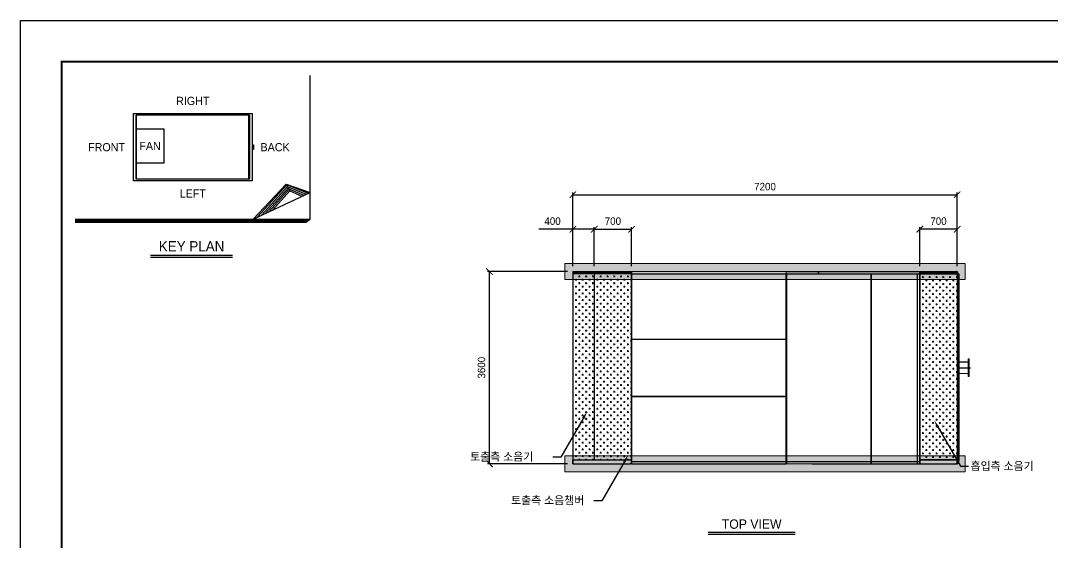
# Model space of a CAD drawing. Header units: millimetres. Extents: x 2113 to 34376, y 2901 to 25715.
# Drawn here: x 2113 to 21441, y 15948 to 25715 of the extents above; entities that cross this region are included whole.
import ezdxf
from ezdxf import colors
from ezdxf.entities.mleader import LeaderData, LeaderLine
from ezdxf.enums import TextEntityAlignment as Align
from ezdxf.math import Vec2, Vec3

# ---------------------------------------------------------------- set-up
doc = ezdxf.new("R2010")
doc.units = ezdxf.units.MM
doc.linetypes.add('CENTER', pattern=[2, 1.25, -0.25, 0.25, -0.25])
for name, color, linetype in [('center', 1, 'CENTER'), ('SMS', 220, 'Continuous'), ('냉각탑', 4, 'Continuous'), ('냉각탑_box', 1, 'Continuous'), ('냉각탑_dim', 1, 'Continuous'), ('냉각탑_form', 1, 'Continuous'), ('냉각탑_text', 3, 'Continuous'), ('냉각탑_찬넬방진', 1, 'Continuous')]:
    doc.layers.add(name, color=color, linetype=linetype)
doc.styles.add('HY울릉도L', font='')
doc.styles.get("Standard").update_dxf_attribs({"font": 'arial.ttf'})
doc.styles.add('돋움', font='Dotum.ttf')
doc.styles.get('HY울릉도L').set_extended_font_data('HY울릉도L')
doc.dimstyles.new('성지DIM', dxfattribs={"dimtxt": 3.5, "dimasz": 3, "dimexe": 1, "dimexo": 2.5, "dimgap": 2, "dimtad": 1, "dimdec": 0, "dimzin": 3, "dimdsep": 46, "dimtxsty": 'HY울릉도L', "dimblk": 'ARCHTICK', "dimcen": -2, "dimclrd": 256, "dimclre": 256, "dimclrt": 7, "dimadec": 0, "dimazin": 0, "dimtfac": 1, "dimtdec": 0, "dimtofl": 0, "dimtmove": 0, "dimatfit": 3, "dimfxl": 1, "dimtolj": 1, "dimtzin": 0, "dimlwe": -1, "dimarcsym": 0})

# ---------------------------------------------------------------- blocks, each defined once
blk = doc.blocks.new('냉각탑form')
at = {"layer": 'Defpoints'}
blk.add_lwpolyline([(0, 297.07), (420.1, 297.07), (420.1, 0), (0, 0)], close=True, dxfattribs=at)
at = {"layer": '냉각탑_form', "const_width": 0.5}
blk.add_lwpolyline([(10, 287.07), (10, 10), (410.1, 10), (410.1, 287.07)], close=True, dxfattribs=at)
blk = doc.blocks.new('_ArchTick')
at = {"color": 0, "linetype": 'ByBlock', "const_width": 0.15}
blk.add_lwpolyline([(-0.5, -0.5), (0.5, 0.5)], dxfattribs=at)
blk = doc.blocks.new('*D487')
at = {"layer": 'Defpoints', "color": 0, "transparency": 16777216}
for p in [(19658, 22457), (12458, 21018), (19658, 21018)]:
    blk.add_point(p, dxfattribs=at)
at = {"layer": '냉각탑_dim', "transparency": 16777216}
for p, q in [((12458, 21118), (12458, 22497)), ((19658, 21118), (19658, 22497))]:
    blk.add_line(p, q, dxfattribs=at)
at = {"layer": '냉각탑_dim', "lineweight": -2, "transparency": 16777216}
blk.add_line((12458, 22457), (19658, 22457), dxfattribs=at)
at = {"layer": '냉각탑_dim', "lineweight": -2, "transparency": 16777216, "xscale": 120, "yscale": 120, "zscale": 120, "rotation": 180}
blk.add_blockref('_ArchTick', (12458, 22457), dxfattribs=at)
at = {"layer": '냉각탑_dim', "lineweight": -2, "transparency": 16777216, "xscale": 120, "yscale": 120, "zscale": 120}
blk.add_blockref('_ArchTick', (19658, 22457), dxfattribs=at)
at = {"layer": '냉각탑_dim', "color": 7, "transparency": 16777216, "insert": (16058, 22607), "char_height": 140, "attachment_point": 5, "style": 'HY울릉도L'}
blk.add_mtext('\\A1;7200', dxfattribs=at)
blk = doc.blocks.new('*D478')
at = {"layer": 'Defpoints', "color": 0, "transparency": 16777216}
for p in [(10897, 21018), (12458, 21018), (12458, 17418)]:
    blk.add_point(p, dxfattribs=at)
at = {"layer": '냉각탑_dim', "transparency": 16777216}
for p, q in [((12358, 21018), (10857, 21018)), ((12358, 17418), (10857, 17418))]:
    blk.add_line(p, q, dxfattribs=at)
at = {"layer": '냉각탑_dim', "lineweight": -2, "transparency": 16777216}
blk.add_line((10897, 17418), (10897, 21018), dxfattribs=at)
at = {"layer": '냉각탑_dim', "lineweight": -2, "transparency": 16777216, "xscale": 120, "yscale": 120, "zscale": 120}
for p, rotation in [((10897, 21018), 90), ((10897, 17418), 270)]:
    blk.add_blockref('_ArchTick', p, dxfattribs=dict(at, rotation=rotation))
at = {"layer": '냉각탑_dim', "color": 7, "transparency": 16777216, "insert": (10747, 19218), "char_height": 140, "attachment_point": 5, "rotation": 90, "style": 'HY울릉도L'}
blk.add_mtext('\\A1;3600', dxfattribs=at)
blk = doc.blocks.new('*D476')
at = {"layer": 'Defpoints', "color": 0, "transparency": 16777216}
for p in [(12458, 21811), (12458, 21018), (12858, 21018)]:
    blk.add_point(p, dxfattribs=at)
at = {"layer": '냉각탑_dim', "transparency": 16777216}
for p, q in [((12458, 21118), (12458, 21851)), ((12858, 21118), (12858, 21851))]:
    blk.add_line(p, q, dxfattribs=at)
at = {"layer": '냉각탑_dim', "lineweight": -2, "transparency": 16777216}
for p, q in [((12458, 21811), (11818, 21811)), ((12858, 21811), (12458, 21811))]:
    blk.add_line(p, q, dxfattribs=at)
at = {"layer": '냉각탑_dim', "lineweight": -2, "transparency": 16777216, "xscale": 120, "yscale": 120, "zscale": 120, "rotation": 180}
blk.add_blockref('_ArchTick', (12458, 21811), dxfattribs=at)
at = {"layer": '냉각탑_dim', "lineweight": -2, "transparency": 16777216, "xscale": 120, "yscale": 120, "zscale": 120}
blk.add_blockref('_ArchTick', (12858, 21811), dxfattribs=at)
at = {"layer": '냉각탑_dim', "color": 7, "transparency": 16777216, "insert": (12078, 21961), "char_height": 140, "attachment_point": 5, "style": 'HY울릉도L'}
blk.add_mtext('\\A1;400', dxfattribs=at)
blk = doc.blocks.new('*D484')
at = {"layer": 'Defpoints', "color": 0, "transparency": 16777216}
for p in [(13558, 21811), (12858, 21018), (13558, 21018)]:
    blk.add_point(p, dxfattribs=at)
at = {"layer": '냉각탑_dim', "transparency": 16777216}
for p, q in [((12858, 21118), (12858, 21851)), ((13558, 21118), (13558, 21851))]:
    blk.add_line(p, q, dxfattribs=at)
at = {"layer": '냉각탑_dim', "lineweight": -2, "transparency": 16777216}
blk.add_line((12858, 21811), (13558, 21811), dxfattribs=at)
at = {"layer": '냉각탑_dim', "lineweight": -2, "transparency": 16777216, "xscale": 120, "yscale": 120, "zscale": 120, "rotation": 180}
blk.add_blockref('_ArchTick', (12858, 21811), dxfattribs=at)
at = {"layer": '냉각탑_dim', "lineweight": -2, "transparency": 16777216, "xscale": 120, "yscale": 120, "zscale": 120}
blk.add_blockref('_ArchTick', (13558, 21811), dxfattribs=at)
at = {"layer": '냉각탑_dim', "color": 7, "transparency": 16777216, "insert": (13208, 21961), "char_height": 140, "attachment_point": 5, "style": 'HY울릉도L'}
blk.add_mtext('\\A1;700', dxfattribs=at)
blk = doc.blocks.new('*D486')
at = {"layer": 'Defpoints', "color": 0, "transparency": 16777216}
for p in [(18958, 21811), (18958, 21018), (19658, 21018)]:
    blk.add_point(p, dxfattribs=at)
at = {"layer": '냉각탑_dim', "transparency": 16777216}
for p, q in [((18958, 21118), (18958, 21851)), ((19658, 21118), (19658, 21851))]:
    blk.add_line(p, q, dxfattribs=at)
at = {"layer": '냉각탑_dim', "lineweight": -2, "transparency": 16777216}
blk.add_line((19658, 21811), (18958, 21811), dxfattribs=at)
at = {"layer": '냉각탑_dim', "lineweight": -2, "transparency": 16777216, "xscale": 120, "yscale": 120, "zscale": 120, "rotation": 180}
blk.add_blockref('_ArchTick', (18958, 21811), dxfattribs=at)
at = {"layer": '냉각탑_dim', "lineweight": -2, "transparency": 16777216, "xscale": 120, "yscale": 120, "zscale": 120}
blk.add_blockref('_ArchTick', (19658, 21811), dxfattribs=at)
at = {"layer": '냉각탑_dim', "color": 7, "transparency": 16777216, "insert": (19308, 21961), "char_height": 140, "attachment_point": 5, "style": 'HY울릉도L'}
blk.add_mtext('\\A1;700', dxfattribs=at)
blk = doc.blocks.new('sound-out')
h = blk.add_hatch()
h.set_pattern_fill('CROSS', color=5, scale=10)
h.set_pattern_definition([(0, (267263.22, 183677.87), (63.5, 63.5), [31.75, -95.25]), (90, (267279.094, 183661.99), (-63.5, 63.5), [31.75, -95.25])])
h.paths.add_polyline_path([(950873, 172740), (950475, 172740), (950475, 169262), (950873, 169262)])
h = blk.add_hatch()
h.set_pattern_fill('CROSS', color=5, scale=10)
h.set_pattern_definition([(0, (267663.48, 183677.65), (63.5, 63.5), [31.75, -95.25]), (90, (267679.356, 183661.77), (-63.5, 63.5), [31.75, -95.25])])
h.paths.add_polyline_path([(951575, 172740), (950875, 172740), (950875, 169262), (951575, 169262)])
for p, q in [((950473, 172782), (950473, 169182)), ((950475, 172780), (950475, 172742)), ((950475, 172740), (950475, 169262)), ((950873, 172742), (950873, 169260)), ((951571, 172780), (951571, 172742)), ((950475, 169260), (951571, 169260)), ((950475, 169184), (950475, 169260)), ((950498, 169184), (950498, 169182)), ((950498, 169182), (951548, 169182)), ((951548, 169184), (951548, 169182)), ((951571, 169184), (951571, 169260))]:
    blk.add_line(p, q)
at = {"lineweight": 5}
for p, q in [((950473, 172782), (951573, 172782)), ((950873, 172742), (950873, 172780)), ((951571, 169260), (951571, 172742)), ((951573, 172782), (951573, 169182)), ((951548, 169182), (951571, 169182)), ((951571, 169182), (951573, 169182))]:
    blk.add_line(p, q, dxfattribs=at)
at = {"ltscale": 500}
for p, q in [((950475, 172780), (951571, 172780)), ((950473, 169182), (950498, 169182)), ((950475, 169184), (950498, 169184)), ((951571, 169184), (951548, 169184))]:
    blk.add_line(p, q, dxfattribs=at)
at = {"layer": 'SMS', "color": 5, "elevation": 0}
for points in [[(950952, 172742, -0.420076), (950947, 172752), (950952, 172770, 1.449198), (950937, 172770), (950942, 172752, -0.524856), (950935, 172741, -0.524856), (950927, 172752), (950932, 172770, 1.449198), (950917, 172770), (950922, 172752, -0.524856), (950915, 172741, -0.524856), (950907, 172752), (950912, 172770, 1.449198), (950897, 172770), (950902, 172752, -0.524856), (950895, 172741, -0.524856), (950887, 172752), (950892, 172770, 1.449198), (950877, 172770), (950882, 172752, -0.524856), (950875, 172741, -0.524856), (950867, 172752), (950872, 172770, 1.449198), (950857, 172770), (950862, 172752, -0.524856), (950855, 172741, -0.524856), (950847, 172752), (950852, 172770, 1.449198), (950837, 172770), (950842, 172752, -0.524856), (950835, 172741, -0.524856), (950827, 172752), (950832, 172770, 1.449198), (950817, 172770), (950822, 172752, -0.524856), (950815, 172741, -0.524856), (950807, 172752), (950812, 172770, 1.449198), (950797, 172770), (950802, 172752, -0.524856), (950795, 172741, -0.524856), (950788, 172752), (950792, 172770, 1.449198), (950778, 172770), (950782, 172752, -0.524856), (950775, 172741, -0.524856), (950768, 172752), (950773, 172770, 1.449198), (950758, 172770), (950763, 172752, -0.524856), (950755, 172741, -0.524856), (950748, 172752), (950753, 172770, 1.449198), (950738, 172770), (950743, 172752, -0.524856), (950735, 172741, -0.524856), (950728, 172752), (950733, 172770, 1.449198), (950718, 172770), (950723, 172752, -0.524856), (950715, 172741, -0.524856), (950708, 172752), (950713, 172770, 1.449198), (950698, 172770), (950703, 172752, -0.524856), (950695, 172741, -0.524856), (950688, 172752), (950693, 172770, 1.449198), (950678, 172770), (950683, 172752, -0.524856), (950675, 172741, -0.524856), (950668, 172752), (950673, 172770, 1.449198), (950658, 172770), (950663, 172752, -0.524856), (950655, 172741, -0.524856), (950648, 172752), (950653, 172770, 1.449198), (950638, 172770), (950643, 172752, -0.524856), (950635, 172741, -0.524856), (950628, 172752), (950633, 172770, 1.449198), (950618, 172770), (950623, 172752, -0.524856), (950615, 172741, -0.524856), (950608, 172752), (950613, 172770, 1.449198), (950598, 172770), (950603, 172752, -0.524856), (950595, 172741, -0.524856), (950588, 172752), (950593, 172770, 1.449198), (950578, 172770), (950583, 172752, -0.524856), (950576, 172741, -0.524856), (950568, 172752), (950573, 172770, 1.449198), (950558, 172770), (950563, 172752, -0.524856), (950556, 172741, -0.524856), (950548, 172752), (950553, 172770, 1.449198), (950538, 172770), (950543, 172752, -0.524856), (950536, 172741, -0.524856), (950528, 172752), (950533, 172770, 1.449198), (950518, 172770), (950523, 172752, -0.524856), (950516, 172741, -0.524856), (950508, 172752), (950513, 172770, 1.449198), (950498, 172770), (950503, 172752, -0.524856), (950496, 172741, -0.524856), (950488, 172752), (950493, 172770, 1.449198), (950478, 172770), (950483, 172752, -0.420076), (950478, 172742, -0.420076)], [(951373, 172741, -0.500631), (951366, 172752), (951371, 172770, 1.449198), (951356, 172770), (951361, 172752, -0.524856), (951354, 172741, -0.524856), (951346, 172752), (951351, 172770, 1.449198), (951336, 172770), (951341, 172752, -0.524856), (951334, 172741, -0.524856), (951326, 172752), (951331, 172770, 1.449198), (951316, 172770), (951321, 172752, -0.524856), (951314, 172741, -0.524856), (951306, 172752), (951311, 172770, 1.449198), (951296, 172770), (951301, 172752, -0.524856), (951294, 172741, -0.524856), (951286, 172752), (951291, 172770, 1.449198), (951276, 172770), (951281, 172752, -0.524856), (951274, 172741, -0.524856), (951266, 172752), (951271, 172770, 1.449198), (951256, 172770), (951261, 172752, -0.524856), (951254, 172741, -0.524856), (951246, 172752), (951251, 172770, 1.449198), (951236, 172770), (951241, 172752, -0.524856), (951234, 172741, -0.524856), (951226, 172752), (951231, 172770, 1.449198), (951216, 172770), (951221, 172752, -0.524856), (951214, 172741, -0.524856), (951206, 172752), (951211, 172770, 1.449198), (951196, 172770), (951201, 172752, -0.524856), (951194, 172741, -0.524856), (951187, 172752), (951191, 172770, 1.449198), (951177, 172770), (951181, 172752, -0.524856), (951174, 172741, -0.524856), (951167, 172752), (951172, 172770, 1.449198), (951157, 172770), (951162, 172752, -0.524856), (951154, 172741, -0.524856), (951147, 172752), (951152, 172770, 1.449198), (951137, 172770), (951142, 172752, -0.524856), (951134, 172741, -0.524856), (951127, 172752), (951132, 172770, 1.449198), (951117, 172770), (951122, 172752, -0.524856), (951114, 172741, -0.524856), (951107, 172752), (951112, 172770, 1.449198), (951097, 172770), (951102, 172752, -0.524856), (951094, 172741, -0.524856), (951087, 172752), (951092, 172770, 1.449198), (951077, 172770), (951082, 172752, -0.524856), (951074, 172741, -0.524856), (951067, 172752), (951072, 172770, 1.449198), (951057, 172770), (951062, 172752, -0.524856), (951054, 172741, -0.524856), (951047, 172752), (951052, 172770, 1.449198), (951037, 172770), (951042, 172752, -0.524856), (951034, 172741, -0.524856), (951027, 172752), (951032, 172770, 1.449198), (951017, 172770), (951022, 172752, -0.524856), (951014, 172741, -0.524856), (951007, 172752), (951012, 172770, 1.449198), (950997, 172770), (951002, 172752, -0.524856), (950994, 172741, -0.524856), (950987, 172752), (950992, 172770, 1.449198), (950977, 172770), (950982, 172752, -0.524856), (950975, 172741, -0.524856), (950967, 172752), (950972, 172770, 1.449198), (950957, 172770), (950962, 172752, -0.524856), (950955, 172741, -0.524856), (950947, 172752), (950952, 172770, 1.449198), (950937, 172770), (950942, 172752, -0.524856), (950935, 172741, -0.417249), (950927, 172749)], [(951570, 172742, -0.420076), (951566, 172752), (951571, 172770, 1.449198), (951556, 172770), (951561, 172752, -0.524856), (951553, 172741, -0.524856), (951546, 172752), (951551, 172770, 1.449198), (951536, 172770), (951541, 172752, -0.524856), (951533, 172741, -0.524856), (951526, 172752), (951531, 172770, 1.449198), (951516, 172770), (951521, 172752, -0.524856), (951513, 172741, -0.524856), (951506, 172752), (951511, 172770, 1.449198), (951496, 172770), (951501, 172752, -0.524856), (951493, 172741, -0.524856), (951486, 172752), (951491, 172770, 1.449198), (951476, 172770), (951481, 172752, -0.524856), (951473, 172741, -0.524856), (951466, 172752), (951471, 172770, 1.449198), (951456, 172770), (951461, 172752, -0.524856), (951453, 172741, -0.524856), (951446, 172752), (951451, 172770, 1.449198), (951436, 172770), (951441, 172752, -0.524856), (951433, 172741, -0.524856), (951426, 172752), (951431, 172770, 1.449198), (951416, 172770), (951421, 172752, -0.524856), (951413, 172741, -0.524856), (951406, 172752), (951411, 172770, 1.449198), (951396, 172770), (951401, 172752, -0.524856), (951393, 172741, -0.524856), (951386, 172752), (951391, 172770, 1.449198), (951376, 172770), (951381, 172752, -0.524856), (951374, 172741, -0.524856), (951366, 172752), (951371, 172770, 1.449198), (951356, 172770), (951361, 172752, -0.524856), (951354, 172741, -0.417249), (951346, 172749)]]:
    blk.add_lwpolyline(points, format="xyb", dxfattribs=at)
at = {"layer": '냉각탑_찬넬방진', "ltscale": 150}
blk.add_line((950473, 169182), (950529, 169182), dxfattribs=at)
blk = doc.blocks.new('SOUND-IN')
h = blk.add_hatch()
h.set_pattern_fill('CROSS', color=5, scale=10)
h.set_pattern_definition([(0, (273763.22, 183601.135), (63.5, 63.5), [31.75, -95.25]), (90, (273779.095, 183585.26), (-63.5, 63.5), [31.75, -95.25])])
h.paths.add_polyline_path([(957673, 172663), (956975, 172663), (956975, 169185), (957673, 169185)])
at = {"ltscale": 500}
h = blk.add_hatch(dxfattribs=at)
h.set_pattern_fill('ANSI37', color=251, scale=200)
h.set_pattern_definition([(45, (926298.806, 156596.986), (-17.67767, 17.67767), []), (135, (926298.806, 156596.986), (-17.67767, -17.67767), [])])
h.paths.add_polyline_path([(957698, 172041), (957698, 172663), (957676, 172663), (957676, 169148), (957698, 169148), (957698, 169170)])
for p, q in [((956973, 172703), (956973, 172705)), ((956973, 172705), (957673, 172705)), ((956975, 172704), (957671, 172704)), ((956973, 169105), (956998, 169105)), ((956975, 169107), (956998, 169107)), ((957671, 169107), (957648, 169107)), ((957673, 169105), (957648, 169105))]:
    blk.add_line(p, q, dxfattribs=at)
for p, q in [((956973, 172705), (956973, 169105)), ((956975, 172704), (956975, 172665)), ((956975, 172665), (957673, 172665)), ((956975, 172663), (957673, 172663)), ((956975, 172663), (956975, 169185)), ((957671, 172704), (957671, 172665)), ((957673, 172705), (957673, 169105)), ((957673, 172665), (957673, 169184)), ((956975, 169185), (957673, 169185)), ((956975, 169184), (957671, 169184)), ((956975, 169107), (956975, 169184)), ((957671, 169107), (957671, 169184)), ((956998, 169107), (956998, 169105)), ((956998, 169105), (957648, 169105)), ((957648, 169107), (957648, 169105))]:
    blk.add_line(p, q)
at = {"color": 251, "ltscale": 500}
for p, q in [((957673, 172702), (957676, 172702)), ((957673, 172702), (957673, 169108)), ((957676, 172702), (957676, 169108)), ((957676, 172666), (957701, 172666)), ((957676, 172663), (957698, 172663)), ((957698, 172663), (957698, 172641)), ((957698, 172641), (957701, 172641)), ((957698, 169170), (957698, 172641)), ((957701, 172666), (957701, 172641)), ((957701, 172641), (957701, 169170)), ((957676, 169148), (957698, 169148)), ((957676, 169145), (957701, 169145)), ((957698, 169148), (957698, 169170)), ((957698, 169170), (957701, 169170)), ((957701, 169145), (957701, 169170)), ((957673, 169108), (957676, 169108))]:
    blk.add_line(p, q, dxfattribs=at)
at = {"color": 7, "lineweight": 13, "ltscale": 2.5}
for p in [(956973, 169602), (956973, 169109)]:
    blk.add_line(p, (956973, 169588), dxfattribs=at)
at = {"layer": 'SMS', "color": 5, "elevation": 0}
for points in [[(957452, 172665, -0.420076), (957447, 172675), (957452, 172694, 1.449198), (957437, 172694), (957442, 172675, -0.524856), (957435, 172664, -0.524856), (957427, 172675), (957432, 172694, 1.449198), (957417, 172694), (957422, 172675, -0.524856), (957415, 172664, -0.524856), (957407, 172675), (957412, 172694, 1.449198), (957397, 172694), (957402, 172675, -0.524856), (957395, 172664, -0.524856), (957387, 172675), (957392, 172694, 1.449198), (957377, 172694), (957382, 172675, -0.524856), (957375, 172664, -0.524856), (957367, 172675), (957372, 172694, 1.449198), (957357, 172694), (957362, 172675, -0.524856), (957355, 172664, -0.524856), (957347, 172675), (957352, 172694, 1.449198), (957337, 172694), (957342, 172675, -0.524856), (957335, 172664, -0.524856), (957327, 172675), (957332, 172694, 1.449198), (957317, 172694), (957322, 172675, -0.524856), (957315, 172664, -0.524856), (957307, 172675), (957312, 172694, 1.449198), (957297, 172694), (957302, 172675, -0.524856), (957295, 172664, -0.524856), (957288, 172675), (957292, 172694, 1.449198), (957278, 172694), (957282, 172675, -0.524856), (957275, 172664, -0.524856), (957268, 172675), (957273, 172694, 1.449198), (957258, 172694), (957263, 172675, -0.524856), (957255, 172664, -0.524856), (957248, 172675), (957253, 172694, 1.449198), (957238, 172694), (957243, 172675, -0.524856), (957235, 172664, -0.524856), (957228, 172675), (957233, 172694, 1.449198), (957218, 172694), (957223, 172675, -0.524856), (957215, 172664, -0.524856), (957208, 172675), (957213, 172694, 1.449198), (957198, 172694), (957203, 172675, -0.524856), (957195, 172664, -0.524856), (957188, 172675), (957193, 172694, 1.449198), (957178, 172694), (957183, 172675, -0.524856), (957175, 172664, -0.524856), (957168, 172675), (957173, 172694, 1.449198), (957158, 172694), (957163, 172675, -0.524856), (957155, 172664, -0.524856), (957148, 172675), (957153, 172694, 1.449198), (957138, 172694), (957143, 172675, -0.524856), (957135, 172664, -0.524856), (957128, 172675), (957133, 172694, 1.449198), (957118, 172694), (957123, 172675, -0.524856), (957115, 172664, -0.524856), (957108, 172675), (957113, 172694, 1.449198), (957098, 172694), (957103, 172675, -0.524856), (957095, 172664, -0.524856), (957088, 172675), (957093, 172694, 1.449198), (957078, 172694), (957083, 172675, -0.524856), (957076, 172664, -0.524856), (957068, 172675), (957073, 172694, 1.449198), (957058, 172694), (957063, 172675, -0.524856), (957056, 172664, -0.524856), (957048, 172675), (957053, 172694, 1.449198), (957038, 172694), (957043, 172675, -0.524856), (957036, 172664, -0.524856), (957028, 172675), (957033, 172694, 1.449198), (957018, 172694), (957023, 172675, -0.524856), (957016, 172664, -0.524856), (957008, 172675), (957013, 172694, 1.449198), (956998, 172694), (957003, 172675, -0.524856), (956996, 172664, -0.524856), (956988, 172675), (956993, 172694, 1.449198), (956978, 172694), (956983, 172675, -0.420076), (956978, 172665, -0.420076)], [(957671, 172700, 0.968257), (957657, 172694), (957662, 172675, -0.524856), (957654, 172664, -0.524856), (957647, 172675), (957652, 172694, 1.449198), (957637, 172694), (957642, 172675, -0.524856), (957634, 172664, -0.524856), (957627, 172675), (957632, 172694, 1.449198), (957617, 172694), (957622, 172675, -0.524856), (957614, 172664, -0.524856), (957607, 172675), (957612, 172694, 1.449198), (957597, 172694), (957602, 172675, -0.524856), (957594, 172664, -0.524856), (957587, 172675), (957592, 172694, 1.449198), (957577, 172694), (957582, 172675, -0.524856), (957574, 172664, -0.524856), (957567, 172675), (957572, 172694, 1.449198), (957557, 172694), (957562, 172675, -0.524856), (957554, 172664, -0.524856), (957547, 172675), (957552, 172694, 1.449198), (957537, 172694), (957542, 172675, -0.524856), (957534, 172664, -0.524856), (957527, 172675), (957532, 172694, 1.449198), (957517, 172694), (957522, 172675, -0.524856), (957514, 172664, -0.524856), (957507, 172675), (957512, 172694, 1.449198), (957497, 172694), (957502, 172675, -0.524856), (957494, 172664, -0.524856), (957487, 172675), (957492, 172694, 1.449198), (957477, 172694), (957482, 172675, -0.524856), (957475, 172664, -0.524856), (957467, 172675), (957472, 172694, 1.449198), (957457, 172694), (957462, 172675, -0.524856), (957455, 172664, -0.524856), (957447, 172675), (957452, 172694, 1.449198), (957437, 172694), (957442, 172675, -0.420076), (957437, 172665)], [(957671, 172665, -0.420076), (957667, 172675), (957672, 172694)]]:
    blk.add_lwpolyline(points, format="xyb", dxfattribs=at)
at = {"layer": '냉각탑_찬넬방진', "ltscale": 150}
blk.add_line((957616, 169105), (957673, 169105), dxfattribs=at)
blk = doc.blocks.new('A$C4226346C')
at = {"color": 7, "lineweight": 15}
for p, q in [((23, 330), (23, 165)), ((45, 330), (23, 330)), ((23, 321), (45, 321)), ((23, 302), (45, 302)), ((23, 302), (45, 302)), ((23, 298), (45, 298)), ((23, 279), (45, 279)), ((23, 279), (45, 279)), ((45, 274), (23, 274)), ((23, 249), (45, 249)), ((23, 249), (45, 249)), ((23, 226), (45, 226)), ((23, 226), (45, 226)), ((28, 273), (28, 165)), ((45, 273), (28, 273)), ((220, 271), (28, 271)), ((45, 330), (45, 165)), ((217, 273), (45, 273)), ((217, 313), (217, 165)), ((220, 313), (217, 313)), ((220, 313), (217, 313)), ((220, 307), (217, 307)), ((217, 297), (220, 297)), ((217, 297), (220, 297)), ((217, 288), (220, 288)), ((217, 288), (220, 288)), ((220, 273), (217, 273)), ((220, 273), (217, 273)), ((217, 263), (220, 263)), ((217, 263), (220, 263)), ((217, 254), (220, 254)), ((217, 254), (220, 254)), ((217, 204), (220, 204)), ((217, 204), (220, 204)), ((217, 195), (220, 195)), ((217, 195), (220, 195)), ((220, 313), (220, 165)), ((220, 165), (220, 273)), ((23, 176), (45, 176)), ((23, 176), (45, 176)), ((23, 165), (23, 0)), ((23, 153), (45, 153)), ((23, 153), (45, 153)), ((23, 104), (45, 104)), ((23, 104), (45, 104)), ((23, 81), (45, 81)), ((23, 81), (45, 81)), ((45, 56), (23, 56)), ((23, 51), (45, 51)), ((23, 51), (45, 51)), ((23, 31), (45, 31)), ((23, 28), (45, 28)), ((23, 28), (45, 28)), ((23, 8), (45, 8)), ((28, 165), (28, 57)), ((28, 165), (28, 59)), ((220, 59), (28, 59)), ((45, 57), (28, 57)), ((45, 165), (45, 0)), ((217, 57), (45, 57)), ((217, 17), (217, 165)), ((217, 135), (220, 135)), ((217, 135), (220, 135)), ((217, 126), (220, 126)), ((217, 126), (220, 126)), ((217, 76), (220, 76)), ((217, 76), (220, 76)), ((217, 67), (220, 67)), ((217, 67), (220, 67)), ((220, 57), (217, 57)), ((220, 57), (217, 57)), ((217, 42), (220, 42)), ((217, 42), (220, 42)), ((217, 33), (220, 33)), ((217, 33), (220, 33)), ((220, 23), (217, 23)), ((220, 17), (217, 17)), ((220, 17), (217, 17)), ((220, 17), (220, 165)), ((220, 57), (220, 165)), ((220, 59), (220, 165)), ((45, 0), (23, 0))]:
    blk.add_line(p, q, dxfattribs=at)
at = {"layer": 'center'}
blk.add_line((250, 165), (0, 165), dxfattribs=at)
blk = doc.blocks.new('4')
at = {"color": 7}
for p, q in [((13555, 21018), (13555, 17418)), ((13556, 21018), (13556, 17418)), ((18958, 21018), (18958, 17418)), ((18958, 17418), (18958, 21018))]:
    blk.add_line(p, q, dxfattribs=at)
at = {"lineweight": 5}
for p, q in [((13556, 21018), (13555, 21018)), ((16456, 21018), (13556, 21018)), ((16456, 20976), (16456, 21018)), ((16456, 20974), (16456, 21018)), ((16942, 17418), (16458, 17418))]:
    blk.add_line(p, q, dxfattribs=at)
for p, q in [((13555, 20926), (13555, 20976)), ((13556, 20976), (13556, 21018)), ((13556, 19304), (13556, 20974)), ((13556, 20974), (16456, 20974)), ((16456, 21018), (18558, 21018)), ((16456, 21018), (16542, 21018)), ((16456, 20976), (16660, 20976)), ((16456, 20974), (18958, 20974)), ((16456, 17418), (16456, 20974)), ((16942, 21018), (18958, 21018)), ((17060, 20976), (17060, 21018)), ((17062, 20976), (18958, 20976)), ((17062, 20974), (18047, 20974)), ((18049, 20974), (18914, 20974)), ((18914, 17418), (18914, 20974)), ((18916, 20974), (18958, 20974)), ((18916, 17418), (18916, 20974)), ((18958, 20976), (18958, 21018)), ((18958, 17418), (18958, 20974)), ((18960, 21018), (18960, 20977)), ((13556, 19754), (16456, 19754)), ((13556, 19753), (16456, 19753)), ((13556, 18233), (13556, 19303)), ((13556, 18683), (16456, 18683)), ((13556, 18681), (16456, 18681)), ((13556, 17418), (13556, 18231)), ((13555, 17510), (13555, 17460)), ((13556, 17461), (16456, 17461)), ((13556, 17418), (13556, 17460)), ((13556, 17460), (16456, 17460)), ((13556, 17418), (16456, 17418)), ((16456, 17462), (18914, 17462)), ((16942, 17460), (18958, 17460)), ((16942, 17418), (18958, 17418)), ((18049, 17462), (18914, 17462)), ((18916, 17462), (18958, 17462)), ((18958, 17418), (18958, 17460))]:
    blk.add_line(p, q)
at = {"ltscale": 500}
blk.add_line((16456, 20974), (16456, 17418), dxfattribs=at)
at = {"color": 7, "lineweight": 35}
for p, q in [((16458, 20974), (16458, 17418)), ((17062, 21018), (17062, 20976)), ((18047, 20974), (18047, 17418)), ((18049, 20974), (18049, 17418))]:
    blk.add_line(p, q, dxfattribs=at)
at = {"lineweight": 5}
for name, p in [('sound-out', (-938015, -151765)), ('SOUND-IN', (-938015, -151688))]:
    blk.add_blockref(name, p, dxfattribs=at)
at = {"xscale": -1}
blk.add_blockref('A$C4226346C', (19907, 19053), dxfattribs=at)

msp = doc.modelspace()

# ---------------------------------------------------------------- hatches: boundary and pattern name
h = msp.add_hatch()
h.set_pattern_fill('AR-CONC', color=4)
h.set_pattern_definition([(50, (-314773.58, -181115.99), (182.18467, -15.939086), [19.05, -209.55]), (355, (-314773.58, -181115.99), (-35.24342, 191.056845), [15.24, -167.64058]), (100.451445, (-314758.4, -181117.32), (146.94125, 175.11775), [16.19001, -178.090245]), (46.1842, (-314773.58, -181065.19), (271.07904, -42.04233), [28.575, -314.325]), (96.63556, (-314751, -181068.7), (237.40413, 247.42612), [24.28502, -267.1356]), (351.18415, (-314773.58, -181065.2), (237.40413, 247.42612), [22.85997, -251.45973]), (21, (-314748.18, -181077.89), (151.61439, -102.2652), [19.05, -209.55]), (326, (-314748.18, -181077.89), (61.80203, 184.18797), [15.24, -167.64]), (71.451445, (-314735.54, -181086.41), (213.41642, 81.92277), [16.19001, -178.08994]), (37.5, (-314773.58, -181115.99), (3.088603, 84.555039), [0, -165.608, 0, -170.18, 0, -168.275]), (7.5, (-314773.58, -181115.99), (66.819663, 100.180575), [0, -97.028, 0, -161.798, 0, -64.135]), (327.5, (-314830.22, -181115.99), (135.590595, -5.728744), [0, -63.5, 0, -198.12, 0, -262.89]), (317.5, (-314855.62, -181115.99), (148.12918, 25.42649), [0, -82.55, 0, -131.572, 0, -186.69])])
edge = h.paths.add_edge_path()
edge.add_line((19808, 21167.5), (12308.1, 21167.5))
edge.add_line((12308.1, 21167.5), (12307.9, 20867.5))
edge.add_line((12307.9, 20867.5), (19807.9, 20867.5))
edge.add_line((19807.9, 20867.5), (19808.1, 21167.5))
h = msp.add_hatch()
h.set_pattern_fill('AR-CONC', color=4)
h.set_pattern_definition([(50, (-314773.58, -184715.99), (182.18467, -15.939086), [19.05, -209.55]), (355, (-314773.58, -184715.99), (-35.24342, 191.056845), [15.24, -167.64058]), (100.451445, (-314758.4, -184717.32), (146.94125, 175.11775), [16.19001, -178.090245]), (46.1842, (-314773.58, -184665.19), (271.07904, -42.04233), [28.575, -314.325]), (96.63556, (-314751, -184668.7), (237.40413, 247.42612), [24.28502, -267.1356]), (351.18415, (-314773.58, -184665.2), (237.40413, 247.42612), [22.85997, -251.45973]), (21, (-314748.18, -184677.89), (151.61439, -102.2652), [19.05, -209.55]), (326, (-314748.18, -184677.89), (61.80203, 184.18797), [15.24, -167.64]), (71.451445, (-314735.54, -184686.41), (213.41642, 81.92277), [16.19001, -178.08994]), (37.5, (-314773.58, -184715.99), (3.088603, 84.555039), [0, -165.608, 0, -170.18, 0, -168.275]), (7.5, (-314773.58, -184715.99), (66.819663, 100.180575), [0, -97.028, 0, -161.798, 0, -64.135]), (327.5, (-314830.22, -184715.99), (135.590595, -5.728744), [0, -63.5, 0, -198.12, 0, -262.89]), (317.5, (-314855.62, -184715.99), (148.12918, 25.42649), [0, -82.55, 0, -131.572, 0, -186.69])])
edge = h.paths.add_edge_path()
edge.add_line((19808, 17567.5), (12308.1, 17567.5))
edge.add_line((12308.1, 17567.5), (12307.9, 17267.5))
edge.add_line((12307.9, 17267.5), (19807.9, 17267.5))
edge.add_line((19807.9, 17267.5), (19808.1, 17567.5))

# ---------------------------------------------------------------- linework, layer by layer
at = {"lineweight": 5, "elevation": 0}
msp.add_lwpolyline([(12308, 20867.5), (19808, 20867.5), (19808, 21167.5), (12308, 21167.5)], close=True, dxfattribs=at)
at = {"lineweight": 5}
msp.add_lwpolyline([(12308, 17267.5), (19808, 17267.5), (19808, 17567.5), (12308, 17567.5)], close=True, dxfattribs=at)
at = {"layer": '냉각탑', "ltscale": 30}
for p, q in [((4276.9, 23945.3), (4276.9, 22746.8)), ((4276.9, 22746.8), (4276.9, 23945.3)), ((6399.7, 23945.3), (4276.9, 23945.3)), ((6389.6, 22746.8), (6389.6, 23945.3)), ((6399.7, 22746.8), (6399.7, 23945.3)), ((6399.7, 23945.3), (6399.7, 22746.8)), ((6450.2, 23382.8), (6450.2, 23309.4)), ((6399.7, 22746.8), (4276.9, 22746.8))]:
    msp.add_line(p, q, dxfattribs=at)
for points in [[(6450.2, 23978.2), (6450.2, 22714), (4225.2, 22714), (4225.2, 23978.2)], [(4276.9, 23691.3), (4796.9, 23691.3), (4797.4, 23047.8), (4276.9, 23047.8)], [(6459.8, 23390.8), (6466.2, 23390.8), (6466.2, 23301.3), (6459.8, 23301.3)], [(6466.2, 23390.8), (6472.6, 23390.8), (6472.6, 23301.3), (6466.2, 23301.3)]]:
    msp.add_lwpolyline(points, close=True, dxfattribs=at)
at = {"layer": '냉각탑_box'}
for p, q in [((7538.2, 22001.1), (7538.2, 24691.1)), ((6469.4, 22001.1), (7089.7, 22656.8)), ((6543.5, 22035.8), (7107.8, 22649.3)), ((6617.7, 22070.4), (7120.1, 22618.6)), ((7089.7, 22656.8), (7538.2, 22500.5)), ((7089.7, 22656.8), (7157.1, 22526.4)), ((7110.4, 22643), (7499.2, 22482.3)), ((6469.4, 22001.1), (7538.2, 22500.5)), ((6691.8, 22105), (7132.5, 22587.9)), ((6766, 22139.7), (7144.8, 22557.2)), ((6840.1, 22174.3), (7157.1, 22526.4)), ((7125.2, 22606), (7460.2, 22464.1)), ((7140, 22569), (7421.2, 22445.8)), ((7154.9, 22532), (7382.2, 22427.6)), ((3137.1, 22001.1), (7538.2, 22001.1)), ((3137.1, 21988.3), (7522.7, 21988.3)), ((3137.1, 21964.7), (7494.3, 21964.7)), ((3137.1, 21941.2), (7465.8, 21941.2)), ((7538.2, 22001.1), (7465.8, 21941.2)), ((4547.7, 21324.8), (6083.7, 21324.8)), ((4547.7, 21286.4), (6083.7, 21286.4)), ((14991.7, 16138.3), (16625.1, 16138.3)), ((14991.7, 16103.3), (16625.1, 16103.3))]:
    msp.add_line(p, q, dxfattribs=at)

# ---------------------------------------------------------------- block references
msp.add_blockref('4', (0, 0))
at = {"layer": '냉각탑_form', "xscale": 76.7980057517581, "yscale": 76.7980057517581, "zscale": 76.7980057517581}
msp.add_blockref('냉각탑form', (2113, 2900.6), dxfattribs=at)

# ---------------------------------------------------------------- texts
at = {"layer": '냉각탑_text', "style": '돋움'}
for s, height, p in [('RIGHT', 153.6, (5338.3, 24212.6)), ('FRONT', 153.6, (3722.6, 23346.1)), ('FAN', 153.6, (4537.2, 23369.6)), ('BACK', 153.6, (6880.2, 23346.1)), ('LEFT', 153.6, (5338.3, 22480.4)), ('KEY PLAN', 192, (5315.7, 21491.2)), ('TOP VIEW', 175, (15808.4, 16290))]:
    msp.add_text(s, height=height, dxfattribs=at).set_placement(p, align=Align.MIDDLE_CENTER)
for s, p in [('토출측 소음기', (10532.8, 17551)), ('흡입측 소음기', (19907.9, 17376.7)), ('토출측 소음챔버', (11300.1, 16735.2))]:
    msp.add_text(s, height=150, dxfattribs=at).set_placement(p, align=Align.MIDDLE_LEFT)

# ---------------------------------------------------------------- dimensions: what is measured, and where the dimension line sits
at = {"layer": '냉각탑_dim'}
for base, p1, p2, picture, middle in [((19658.4, 22457), (12458, 21017.5), (19658.4, 21017.5), '*D487', (16058.2, 22607)), ((12458, 21811.5), (12858, 21017.5), (12458, 21017.5), '*D476', (12078, 21961.5)), ((13558.4, 21811.5), (12858, 21017.5), (13558.4, 21017.5), '*D484', (13208.2, 21961.5)), ((18958.4, 21811.5), (19658.4, 21017.5), (18958.4, 21017.5), '*D486', (19308.4, 21961.5))]:
    dim = msp.add_linear_dim(base=base, p1=p1, p2=p2, dimstyle='성지DIM', override={"dimscale": 40}, dxfattribs=at)
    dim.commit()
    dim.dimension.update_dxf_attribs({"geometry": picture, "text_midpoint": middle})
dim = msp.add_linear_dim(base=(10897.5, 21017.5), p1=(12458, 17417.5), p2=(12458, 21017.5), angle=90, dimstyle='성지DIM', override={"dimscale": 40}, dxfattribs=at)
dim.commit()
dim.dimension.update_dxf_attribs({"geometry": '*D478', "text_midpoint": (10747.5, 19217.5)})

# ---------------------------------------------------------------- leaders
ml = msp.add_multileader_mtext('Standard', dxfattribs=at)
ml.set_content('')
ml.set_leader_properties(color=256)
ml.build(insert=Vec2(0, 0))
ml.multileader.update_dxf_attribs({"text_right_attachment_type": 6, "dogleg_length": 5, "arrow_head_size": 150, "scale": 30})
ctx = ml.context
ctx.base_point, ctx.scale, ctx.char_height, ctx.arrow_head_size, ctx.landing_gap_size, ctx.plane_origin = Vec3(12082.4, 17541), 30, 5.4, 150, 2.7, Vec3(12727.2, 18397.9)
ctx.right_attachment, ctx.text_align_type = 6, 2
notes = []
notes.append((ctx, [(0, (1, 1, 0), (12232.4, 17541), (-1, 0), 150, [(0, [(12727.2, 18397.9)], 0, [])])]))
ctx.mtext, ml.multileader.dxf.content_type = None, 0
ml = msp.add_multileader_mtext('Standard', dxfattribs=at)
ml.set_content('')
ml.set_leader_properties(color=256)
ml.build(insert=Vec2(0, 0))
ml.multileader.update_dxf_attribs({"text_right_attachment_type": 6, "dogleg_length": 5, "arrow_head_size": 150, "scale": 30})
ctx = ml.context
ctx.base_point, ctx.scale, ctx.char_height, ctx.arrow_head_size, ctx.landing_gap_size, ctx.plane_origin = Vec3(19872, 17373.4), 30, 5.4, 150, 2.7, Vec3(19227.3, 18230.4)
ctx.right_attachment = 6
notes.append((ctx, [(0, (1, 1, 0), (19722, 17373.4), (1, 0), 150, [(0, [(19227.3, 18230.4)], 0, [])])]))
ctx.mtext, ml.multileader.dxf.content_type = None, 0
ml = msp.add_multileader_mtext('Standard', dxfattribs=at)
ml.set_content('')
ml.set_leader_properties(color=256)
ml.build(insert=Vec2(0, 0))
ml.multileader.update_dxf_attribs({"text_right_attachment_type": 6, "dogleg_length": 5, "arrow_head_size": 150, "scale": 30})
ctx = ml.context
ctx.base_point, ctx.scale, ctx.char_height, ctx.arrow_head_size, ctx.landing_gap_size, ctx.plane_origin = Vec3(12849.7, 16725.2), 30, 5.4, 150, 2.7, Vec3(13494.4, 17582.2)
ctx.right_attachment, ctx.text_align_type = 6, 2
notes.append((ctx, [(0, (1, 1, 0), (12999.7, 16725.2), (-1, 0), 150, [(0, [(13494.4, 17582.2)], 0, [])])]))
ctx.mtext, ml.multileader.dxf.content_type = None, 0
for ctx, leaders in notes:
    for number, flags, end, landing, length, lines in leaders:
        leader = LeaderData()
        leader.index, (leader.has_last_leader_line, leader.has_dogleg_vector, leader.attachment_direction) = number, flags
        leader.last_leader_point, leader.dogleg_vector, leader.dogleg_length = Vec3(end), Vec3(landing), length
        for number, points, colour, breaks in lines:
            line = LeaderLine()
            line.index, line.vertices, line.color, line.breaks = number, Vec3.list(points), colors.encode_raw_color(colour), breaks
            leader.lines.append(line)
        ctx.leaders.append(leader)

doc.saveas('drawing.dxf')
